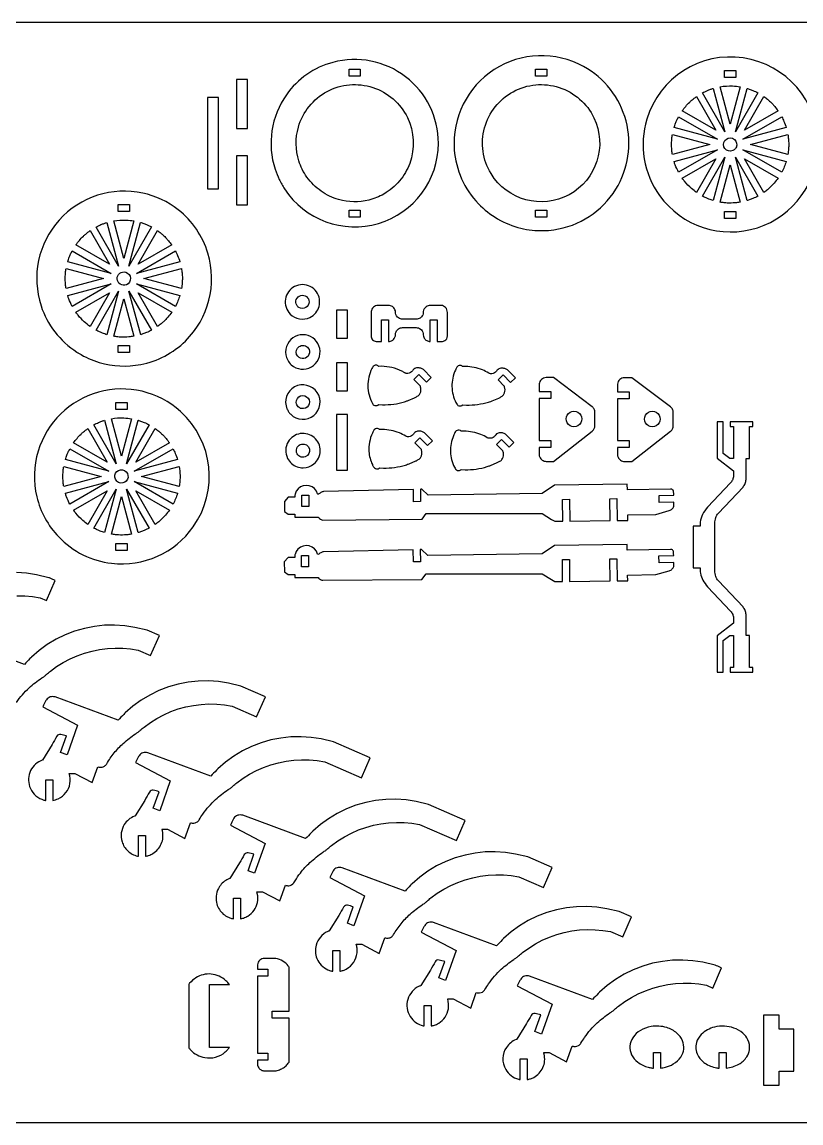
# Model space of a CAD drawing. Extents: x -398 to 473, y -287 to 185.
# Drawn here: x -207.5 to 126.3, y -286.6 to 185 of the extents above; entities that cross this region are included whole.
import ezdxf

# ---------------------------------------------------------------- set-up
doc = ezdxf.new("R2010")
doc.units = 0
doc.header["$MEASUREMENT"] = 0
doc.layers.get('0').update_dxf_attribs({"linetype": 'CONTINUOUS'})
doc.layers.add('SECTIONCUTEDGES', color=18, linetype='CONTINUOUS')

msp = doc.modelspace()

# ---------------------------------------------------------------- linework, layer by layer
msp.add_lwpolyline([(472.58, -286.65), (-397.51, -286.65), (-397.51, 184.99), (472.58, 184.99)], close=True)
at = {"layer": 'SECTIONCUTEDGES'}
for points in [[(-11.97, 107.16, 0.070963), (-3.7, 100.68, 0.069817), (6.21, 96.68, 0.034745), (11.03, 95.83, 0.061427), (20.36, 95.99, 0.222532), (46.92, 113.33, 0.429696), (33.09, 165.95, 0.275209), (-5.18, 164.61, 0.274744), (-22.29, 130.29, 0.086691), (-19.15, 117.84, 0.086412)], [(65.69, 110.63, 0.325322), (107.61, 96.88, 0.325497), (133.57, 132.53, 0.371858), (101.57, 169.61, 0.371962), (60.22, 143.37, 0.115164), (59.13, 126.35, 0.115322)], [(-95.02, 113.51, 0.331784), (-54.75, 98.72, 0.331988), (-29.11, 133.08, 0.233331), (-43.15, 161.53, 0.233148), (-74.3, 167.71, 0.174605), (-94.21, 153.85, 0.237892), (-99.04, 121.89, 0.032676), (-97.31, 117.58, 0.03255)], [(-85.44, 118.55, -0.080134), (-88.91, 125.5, -0.146264), (-89.11, 139.95, -0.425215), (-57.21, 156.97, -0.425051), (-41.39, 124.45, -0.087626), (-45.72, 116.98, -0.085811), (-52.47, 111.31, -0.071707), (-58.9, 108.71, -0.130273), (-71.84, 108.93, -0.084944), (-79.37, 112.54, -0.082952)], [(-6.55, 120.07, -0.428721), (2.94, 155.15, -0.428259), (37.54, 143.96, -0.400307), (26.9, 111.02, -0.399853)], [(93.7, 137.91), (84.05, 154.63, -0.012176), (86.16, 155.63, -0.019565), (87.51, 156.17, -0.009363), (88.11, 156.37, 0.003121), (88.71, 156.56)], [(95.94, 141.17), (91.63, 157.25, -0.057699), (97, 157.59, -0.024823), (100.24, 157.25)], [(98.17, 137.91), (103.17, 156.58, 0.006199), (103.28, 156.55, -0.0186), (103.39, 156.52), (105.72, 155.67, -0.018388), (106.78, 155.17, 0.006129), (107.83, 154.65)], [(75.41, 146.96, -0.014778), (76.88, 148.84, -0.028539), (78.6, 150.68, -0.018438), (79.67, 151.62, -0.011345), (81.49, 153.05), (89.82, 138.64)], [(102.05, 138.64), (110.37, 153.05, 0.006303), (111.16, 152.49, -0.01891), (111.92, 151.9, -0.017187), (112.85, 151.09, -0.012321), (114.06, 149.89, -0.018926), (115.06, 148.76, -0.012469), (116.47, 146.96)], [(71.9, 139.75, -0.012918), (72.57, 141.68, -0.018758), (73.12, 142.98, -0.010898), (73.47, 143.7, 0.003632), (73.83, 144.41), (90.55, 134.75)], [(101.32, 134.75), (118.04, 144.41, -0.026072), (119, 142.39, -0.02074), (119.97, 139.75)], [(71.21, 128.21, 0.006429), (71.06, 129.1, -0.01929), (70.94, 129.99), (70.81, 132.52), (70.94, 135.06, -0.018896), (71.06, 135.95, 0.006298), (71.2, 136.83), (87.29, 132.52)], [(104.58, 132.52), (120.66, 136.83, -0.005477), (120.9, 134.97, -0.027167), (121.03, 132.66, -0.022163), (120.96, 130.73, -0.016966), (120.67, 128.22)], [(97.03, 129.89, -0.761731), (93.65, 134.22, -0.761062), (98.77, 132.23, -0.135678), (98.23, 130.82, -0.135247)], [(73.83, 120.64, -0.020623), (72.38, 123.82, -0.019978), (71.94, 125.06, -0.019766), (71.91, 125.18, 0.006588), (71.88, 125.29), (90.55, 130.29)], [(101.32, 130.29), (119.97, 125.3, -0.023422), (119.13, 122.97, -0.022486), (118.04, 120.64)], [(75.4, 118.08), (89.82, 126.41), (81.5, 111.99, -0.019294), (79.41, 113.65, -0.045903), (76.37, 116.79, -0.008546), (75.92, 117.37, -0.007227)], [(84.05, 110.41), (93.7, 127.14), (88.71, 108.49, -0.012234), (86.83, 109.14, -0.017991), (85.59, 109.66, -0.010478), (84.82, 110.03, 0.003492)], [(91.63, 107.79), (95.94, 123.87), (100.24, 107.8, -0.013089), (98.05, 107.53, -0.036535), (94.69, 107.45, -0.015577), (93.33, 107.56, -0.012352)], [(103.17, 108.47), (98.17, 127.14), (107.83, 110.4, 0.006248), (106.78, 109.88, -0.018746), (105.72, 109.38), (103.39, 108.53, -0.018599), (103.28, 108.5, 0.006199)], [(110.38, 111.99), (102.05, 126.41), (116.46, 118.08, -0.014529), (114.84, 116.01, -0.022653), (113.7, 114.76), (111.92, 113.14, -0.018394), (111.16, 112.56, 0.006131)], [(-183.3, 43.11, 0.063566), (-174.42, 39.18, 0.120276), (-156.67, 38.29, 0.147825), (-137.51, 48.33, 0.278823), (-127.88, 85.93, 0.15407), (-140.59, 104.56, 0.113627), (-155.77, 111.7, 0.268788), (-191.58, 100.17, 0.26905), (-199.36, 63.39, 0.085445), (-193.47, 52.29, 0.083649), (-184.05, 43.58, 0.004404), (-183.67, 43.34, 0.004421)], [(-166.15, 80.47), (-175.8, 97.18, -0.012176), (-173.69, 98.19, -0.019565), (-172.34, 98.73, -0.009363), (-171.75, 98.93, 0.003121), (-171.15, 99.12)], [(-163.92, 83.73), (-168.22, 99.81, -0.057699), (-162.85, 100.14, -0.024823), (-159.61, 99.81)], [(-161.69, 80.47), (-156.69, 99.13, 0.006199), (-156.57, 99.11, -0.0186), (-156.46, 99.08), (-154.14, 98.22, -0.018388), (-153.07, 97.73, 0.006129), (-152.02, 97.21)], [(-184.45, 89.52, -0.014778), (-182.97, 91.4, -0.028539), (-181.25, 93.24, -0.018438), (-180.18, 94.18, -0.011345), (-178.36, 95.61), (-170.03, 81.2)], [(-157.8, 81.2), (-149.48, 95.61, 0.006303), (-148.7, 95.04, -0.01891), (-147.93, 94.46, -0.017187), (-147.01, 93.65, -0.012321), (-145.79, 92.44, -0.018926), (-144.79, 91.32, -0.012469), (-143.39, 89.52)], [(-187.95, 82.31, -0.012918), (-187.28, 84.24, -0.018758), (-186.74, 85.54, -0.010898), (-186.39, 86.26, 0.003632), (-186.03, 86.97), (-169.3, 77.31)], [(-158.53, 77.31), (-141.81, 86.97, -0.026072), (-140.85, 84.95, -0.02074), (-139.88, 82.31)], [(-188.64, 70.77, 0.006429), (-188.79, 71.66, -0.01929), (-188.92, 72.54), (-189.05, 75.08), (-188.92, 77.62, -0.018896), (-188.79, 78.5, 0.006298), (-188.65, 79.39), (-172.57, 75.08)], [(-162.82, 72.44, -0.520017), (-166.77, 74.95, -0.519794), (-163.07, 77.81, -0.315968), (-161.06, 75.21, -0.315775)], [(-155.27, 75.08), (-139.19, 79.39, -0.005477), (-138.96, 77.53, -0.027167), (-138.82, 75.22, -0.022163), (-138.89, 73.28, -0.016966), (-139.19, 70.77)], [(-186.02, 63.19, -0.020623), (-187.47, 66.38, -0.019978), (-187.91, 67.62, -0.019766), (-187.94, 67.73, 0.006588), (-187.97, 67.85), (-169.3, 72.85)], [(-158.53, 72.85), (-139.88, 67.85, -0.023422), (-140.72, 65.51, -0.022807), (-141.81, 63.19)], [(-92.6, 59.88, 0.155406), (-88.65, 57.84, 0.152514), (-84.17, 58.44, 0.115137), (-81.63, 60.44, 0.20973), (-80.08, 66.22, 0.510659), (-90.71, 71.69, 0.510196)], [(-184.45, 60.64), (-170.03, 68.96), (-178.36, 54.55, -0.024397), (-180.91, 56.62, -0.042082), (-183.48, 59.34, -0.010889), (-183.97, 59.99, 0.00363)], [(-175.8, 52.97), (-166.15, 69.69), (-171.14, 51.04, -0.012234), (-173.02, 51.69, -0.017991), (-174.27, 52.21, -0.010478), (-175.04, 52.59, 0.003492)], [(-168.22, 50.35), (-163.92, 66.43), (-159.61, 50.35, -0.013089), (-161.8, 50.08, -0.036535), (-165.17, 50.01, -0.015577), (-166.52, 50.12, -0.012352)], [(-156.68, 51.03), (-161.69, 69.69), (-152.02, 52.96, 0.006248), (-153.07, 52.43, -0.018746), (-154.14, 51.94), (-156.46, 51.08, -0.018599), (-156.57, 51.05, 0.006199)], [(-149.48, 54.55), (-157.8, 68.96), (-143.39, 60.64, -0.014529), (-145.01, 58.57, -0.022653), (-146.15, 57.31), (-147.93, 55.7, -0.018394), (-148.69, 55.11, 0.006131)], [(-89.81, 63.63, -0.493086), (-88.12, 67.82, -0.496276), (-84.54, 65.1, -0.270598), (-85.97, 62.64, -0.267947), (-88.84, 62.67, -0.063066), (-89.39, 63.09, -0.063066)], [(-53.54, 48.12), (-53.54, 57.48), (-50.47, 57.48), (-50.47, 48.12, 0.052408), (-49.59, 48.27, 0.128325), (-48.35, 48.99, 0.197605), (-47.49, 51.06, -0.097222), (-47.25, 52.25, -0.148336), (-46.18, 53.55, -0.139985), (-44.49, 54.09), (-38.59, 54.09, -0.145828), (-36.85, 53.51, -0.209993), (-35.63, 51.5, -0.026239), (-35.58, 50.95, 0.09194), (-35.37, 49.96, 0.131652), (-34.43, 48.74, 0.131653), (-33, 48.14, 0.024549), (-32.81, 48.13, -0.008181), (-32.61, 48.12), (-32.61, 57.48), (-29.61, 57.48), (-29.61, 48.12, -0.00462), (-27.72, 48.11, 0.14671), (-26.27, 48.53, 0.128813), (-25.52, 49.33, 0.116385), (-25.21, 50.51), (-25.21, 60.62, 0.17911), (-26.02, 62.64, 0.186027), (-27.9, 63.59, 0.012625), (-28, 63.6, 0.006307), (-28.2, 63.6), (-32.61, 63.6, 0.145828), (-34.35, 63.02, 0.209993), (-35.57, 61.01, 0.026239), (-35.62, 60.46, -0.09194), (-35.83, 59.47, -0.148336), (-36.9, 58.17, -0.139985), (-38.59, 57.63), (-44.49, 57.63, -0.145828), (-46.23, 58.21, -0.209993), (-47.45, 60.23, -0.026239), (-47.49, 60.77, 0.09194), (-47.7, 61.76, 0.148336), (-48.77, 63.06, 0.139985), (-50.47, 63.6), (-54.95, 63.6, 0.17911), (-56.97, 62.8, 0.186027), (-57.92, 60.92, 0.012625), (-57.93, 60.82, 0.006307), (-57.94, 60.62), (-57.94, 50.51, 0.17911), (-57.29, 48.89, 0.185411), (-55.79, 48.13, 0.029365), (-55.34, 48.11, -0.004893)], [(-92.15, 38.17, 0.32468), (-83.53, 37.22, 0.324261), (-79.95, 45.12, 0.315456), (-86.09, 50.94, 0.314906), (-93.68, 47.15, 0.16802), (-94.46, 42.4, 0.16772)], [(-89.38, 41.83, -0.342692), (-89.52, 45.23, -0.167354), (-87.9, 46.38, -0.066194), (-87.32, 46.47, -0.053141), (-86.61, 46.41, -0.194534), (-84.88, 45.3, -0.255691), (-84.57, 42.53, -0.265791), (-86.74, 40.83, -0.258961)], [(-39.57, 31.86), (-37.44, 33.97), (-34.17, 30.67), (-32.13, 32.69), (-35.54, 36.13, 0.061834), (-36.03, 36.43, 0.071753), (-37.39, 36.82, 0.070796), (-38.44, 36.81, 0.180454), (-39.89, 36.01, 0.028701), (-40.24, 35.56, -0.064537), (-40.61, 35.13, -0.217452), (-42.83, 34.47, -0.017845), (-43.1, 34.52, -0.040508), (-43.22, 34.55, -0.048621), (-43.52, 34.71, 0.025713), (-44.71, 35.38, 0.05669), (-49, 36.94, 0.056735), (-53.52, 37.5), (-54.69, 37.48, -0.12534), (-54.8, 37.56, 0.109514), (-55.22, 37.88, 0.209609), (-56.53, 37.89, 0.125437), (-57.07, 37.48, 0.040174), (-57.18, 37.32, 0.008606), (-57.6, 36.52, 0.123368), (-59.33, 29.09, 0.12115), (-57.35, 21.58, 0.018916), (-57.14, 21.23, 0.113433), (-56.8, 20.91, 0.1368), (-55.88, 20.65, 0.136799), (-54.96, 20.91, 0.077822), (-54.83, 21.01, -0.14103), (-54.69, 21.11), (-53.09, 21.03, 0.039745), (-48.21, 21.31, 0.041404), (-43.64, 22.33, 0.004978), (-42.63, 22.65, 0.009757), (-42.12, 22.84), (-39.27, 24.04, 0.025645), (-38.15, 24.64, 0.123538), (-37.04, 25.75, 0.094777), (-36.61, 26.94, 0.094759), (-36.65, 28.2, 0.002266), (-36.82, 28.98, 0.072469), (-36.9, 29.16)], [(-3.53, 31.74), (-1.4, 33.85), (1.87, 30.55), (3.91, 32.57), (0.5, 36, 0.061834), (0.01, 36.3, 0.071753), (-1.35, 36.69, 0.070796), (-2.4, 36.69, 0.180454), (-3.85, 35.89, 0.028701), (-4.2, 35.43, -0.064537), (-4.57, 35.01, -0.217452), (-6.79, 34.34, -0.101565), (-7.51, 34.6, 0.041153), (-10.23, 35.95, 0.046108), (-13.79, 37, 0.046145), (-17.48, 37.38), (-18.65, 37.36, -0.125395), (-18.78, 37.45, 0.143049), (-19.34, 37.82, 0.126432), (-20.17, 37.85, 0.126548), (-20.91, 37.48, 0.084828), (-21.15, 37.19, 0.021693), (-21.8, 35.91, 0.112451), (-23.29, 28.83, 0.11463), (-21.56, 21.94, 0.017441), (-21.12, 21.14, 0.121465), (-20.76, 20.78, 0.1368), (-19.84, 20.52, 0.136799), (-18.92, 20.78, 0.077822), (-18.79, 20.89, -0.14103), (-18.65, 20.98), (-17.05, 20.9, 0.039745), (-12.27, 21.18, 0.039745), (-7.6, 22.2, 0.006634), (-6.69, 22.49, 0.009757), (-6.08, 22.71), (-3.23, 23.92, 0.025645), (-2.11, 24.52, 0.123538), (-1, 25.63, 0.094777), (-0.58, 26.79, 0.090384), (-0.61, 28.08, 0.012931), (-0.8, 28.89, 0.06611), (-0.86, 29.04)], [(-92.4, 16.95, 0.908245), (-81.05, 26.3, 0.907727), (-93.98, 19.29, 0.048368), (-93.3, 18.05, 0.048083)], [(14.08, 26.67), (19.1, 26.67), (19.1, 23.67), (14.08, 23.67), (14.08, 5.74), (19.1, 5.74), (19.1, 2.74), (14.08, 2.74, 0.001297), (14.08, -0.29, 0.098998), (14.31, -1.39, 0.147443), (15.39, -2.69, 0.140954), (17.06, -3.22), (20.2, -3.22), (36.83, 9.74, 0.106822), (37.66, 10.8, 0.106822), (37.98, 12.1), (37.98, 17.81, 0.109057), (37.65, 19.14, 0.109056), (36.78, 20.2), (20.2, 32.64), (17.06, 32.64, 0.17911), (15.04, 31.83, 0.186027), (14.09, 29.95, 0.027942), (14.06, 29.3, -0.002697)], [(47.66, 26.62), (52.68, 26.62), (52.68, 23.62), (47.66, 23.62), (47.66, 5.69), (52.68, 5.69), (52.68, 2.69), (47.66, 2.69, 0.001297), (47.66, -0.34, 0.098998), (47.89, -1.45, 0.147443), (48.97, -2.75, 0.140954), (50.64, -3.27), (53.78, -3.27), (70.41, 9.69, 0.106822), (71.24, 10.74, 0.106822), (71.56, 12.05), (71.56, 17.76, 0.109057), (71.23, 19.09, 0.109056), (70.36, 20.15), (53.78, 32.58), (50.64, 32.58, 0.17911), (48.62, 31.78, 0.186027), (47.67, 29.9, 0.027942), (47.64, 29.24, -0.002697)], [(-191.8, -35.61, 0.086412), (-181.42, -43.23, 0.086691), (-169.12, -46.89, 0.274319), (-134.17, -31.29, 0.379188), (-139.6, 18.1, 0.257222), (-174.78, 26.45, 0.257249), (-200.63, 1.17, 0.132982), (-201.2, -18.41, 0.132968)], [(-90.01, 22.02, -0.32992), (-88.14, 24.83, -0.330155), (-84.9, 23.86, -0.311912), (-84.78, 20.67, -0.306946), (-87.75, 19.39, -0.144672), (-89.13, 20.1, -0.191691)], [(-167.15, -4.29), (-176.8, 12.42, -0.012176), (-174.69, 13.43, -0.019565), (-173.35, 13.97, -0.009363), (-172.75, 14.17, 0.003121), (-172.15, 14.36)], [(-164.92, -1.03), (-169.23, 15.05, -0.057699), (-163.85, 15.38, -0.024823), (-160.61, 15.05)], [(-162.69, -4.29), (-157.69, 14.37, 0.006199), (-157.57, 14.35, -0.0186), (-157.46, 14.31), (-155.14, 13.46, -0.018388), (-154.07, 12.97, 0.006129), (-153.02, 12.45)], [(-185.45, 4.76, -0.014778), (-183.97, 6.64, -0.028539), (-182.25, 8.48, -0.018438), (-181.18, 9.42, -0.011345), (-179.36, 10.85), (-171.04, -3.56)], [(-158.8, -3.56), (-150.48, 10.85, 0.006303), (-149.7, 10.28, -0.01891), (-148.93, 9.7, -0.017187), (-148.01, 8.89, -0.012321), (-146.79, 7.68, -0.018926), (-145.79, 6.56, -0.012469), (-144.39, 4.76)], [(-39.13, 4.76), (-37, 6.87), (-33.73, 3.57), (-31.69, 5.59), (-35.09, 9.02, 0.061834), (-35.59, 9.32, 0.071753), (-36.95, 9.71, 0.070796), (-38, 9.71, 0.180454), (-39.44, 8.91, 0.028701), (-39.79, 8.45, -0.064537), (-40.17, 8.03, -0.217452), (-42.39, 7.36, -0.101565), (-43.1, 7.62, 0.041153), (-45.83, 8.97, 0.046108), (-49.39, 10.02, 0.046145), (-53.08, 10.4), (-54.24, 10.38, -0.12534), (-54.35, 10.46, 0.109514), (-54.78, 10.78, 0.146598), (-55.66, 10.89, 0.139937), (-56.51, 10.5, 0.084828), (-56.74, 10.21, 0.021693), (-57.4, 8.93, 0.124471), (-58.86, 1.03, 0.096115), (-57.4, -4.55, 0.005797), (-56.87, -5.61, 0.187127), (-56.06, -6.34, 0.113295), (-55.27, -6.45, 0.113567), (-54.51, -6.2, 0.077822), (-54.38, -6.09, -0.14103), (-54.24, -6), (-52.64, -6.08, 0.039745), (-47.87, -5.8, 0.039745), (-43.2, -4.78, 0.006634), (-42.29, -4.49, 0.009757), (-41.68, -4.27), (-38.82, -3.06, 0.025645), (-37.71, -2.46, 0.123538), (-36.6, -1.35, 0.094777), (-36.18, -0.19, 0.090384), (-36.2, 1.1, 0.012931), (-36.39, 1.91, 0.06611), (-36.45, 2.06)], [(-4.16, 4.06), (-2.03, 6.17), (1.24, 2.87), (3.28, 4.89), (-0.13, 8.32, 0.061834), (-0.62, 8.62, 0.071753), (-1.98, 9.01, 0.070796), (-3.03, 9.01, 0.180454), (-4.48, 8.21, 0.028701), (-4.82, 7.76, -0.064537), (-5.2, 7.33, -0.217452), (-7.42, 6.67, -0.101565), (-8.14, 6.92, 0.041153), (-10.86, 8.27, 0.046108), (-14.42, 9.32, 0.046145), (-18.11, 9.7), (-19.28, 9.68, -0.141443), (-19.42, 9.79, 0.105545), (-19.67, 10, 0.153336), (-20.63, 10.19, 0.153374), (-21.54, 9.8, 0.08355), (-21.75, 9.54, 0.02938), (-22.66, 7.74, 0.110293), (-23.93, 0.95, 0.110294), (-22.19, -5.74, 0.017441), (-21.75, -6.54, 0.121465), (-21.39, -6.9, 0.1368), (-20.47, -7.15, 0.136799), (-19.54, -6.9, 0.077822), (-19.42, -6.79, -0.14103), (-19.28, -6.7), (-17.68, -6.78, 0.039745), (-12.9, -6.5, 0.039745), (-8.23, -5.47, 0.006634), (-7.32, -5.18, 0.009757), (-6.71, -4.97), (-3.85, -3.76, 0.025645), (-2.74, -3.16, 0.123538), (-1.63, -2.05, 0.094777), (-1.21, -0.89, 0.090384), (-1.24, 0.4, 0.012931), (-1.43, 1.21, 0.06611), (-1.49, 1.36)], [(95.98, -93.49), (105.61, -93.49), (105.61, -91.58), (104.16, -91.58), (104.16, -77.78), (102.73, -77.78, -0.001598), (102.75, -70.63, 0.00959), (102.73, -68.85, 0.08671), (102.37, -67.11, 0.086806), (101.44, -65.6), (90.87, -54.41, -0.09411), (89.77, -52.5, -0.083078), (89.35, -50.04, -0.000752), (89.34, -39.91, -0.000752), (89.35, -29.77, -0.083078), (89.77, -27.31, -0.09411), (90.87, -25.4), (101.44, -14.21, 0.086806), (102.37, -12.7, 0.08671), (102.73, -10.96, 0.00959), (102.75, -9.18, -0.001598), (102.73, -2.03), (104.16, -2.03), (104.16, 11.76), (105.61, 11.76), (105.61, 13.68), (95.98, 13.68), (95.98, 11.76), (97.42, 11.76), (97.42, -2.03), (95.76, -2.03), (92.98, 0.09), (92.98, 13.68), (90.32, 13.68), (90.32, -1.86), (97.42, -7.21), (97.42, -9.11, -0.071048), (97.15, -10.66, -0.078973), (96.5, -11.92, -0.015763), (96.38, -12.08, -0.007881), (96.12, -12.38), (86.2, -22.9, 0.07388), (84.14, -25.94, 0.076866), (83.12, -29.33, 0.023417), (83.08, -29.85, 0.011266), (83.05, -30.94), (80.09, -30.94), (80.09, -48.87), (83.05, -48.87, 0.011483), (83.07, -49.81, 0.037161), (83.23, -51.13, 0.069854), (84.29, -54.16, 0.066871), (86.2, -56.92), (96.12, -67.43, -0.071048), (97.01, -68.77, -0.08294), (97.38, -70.1, -0.011822), (97.4, -70.34, -0.007881), (97.42, -70.7), (97.42, -72.6), (90.32, -77.95), (90.32, -93.49), (92.98, -93.49), (92.98, -79.9), (95.76, -77.78), (97.42, -77.78), (97.42, -91.58), (95.98, -91.58)], [(-89.67, -5.56, 0.094401), (-87.06, -6.02, 0.170768), (-82.43, -4.32, 0.464229), (-82.3, 6.95, 0.464136), (-93.45, 5.2, 0.259519), (-93.72, -1.93, 0.186569)], [(-188.95, -2.46, -0.012918), (-188.28, -0.52, -0.018758), (-187.74, 0.78, -0.010898), (-187.39, 1.5, 0.003632), (-187.03, 2.21), (-170.31, -7.45)], [(-159.53, -7.45), (-142.81, 2.21, -0.026072), (-141.85, 0.19, -0.02074), (-140.88, -2.45)], [(-86.15, -1.29, -0.43575), (-89.87, 0.6, -0.436868), (-87.71, 4.15, -0.391916), (-84.4, 2.14, -0.393)], [(-189.65, -13.99, 0.006429), (-189.79, -13.1, -0.01929), (-189.92, -12.22), (-190.05, -9.68), (-189.92, -7.14, -0.018896), (-189.8, -6.26, 0.006298), (-189.65, -5.37), (-173.57, -9.68)], [(-167.76, -9.97, -0.704491), (-162.91, -7.68, -0.705318), (-165.21, -12.52, -0.172802), (-166.94, -11.7, -0.173371)], [(-156.27, -9.68), (-140.19, -5.37, -0.035509), (-139.83, -9.32, -0.037792), (-140.04, -13.05, -0.007975), (-140.11, -13.52, 0.002658), (-140.19, -13.99)], [(-187.02, -21.57, -0.020623), (-188.47, -18.38, -0.019978), (-188.91, -17.14, -0.019766), (-188.94, -17.03, 0.006588), (-188.97, -16.91), (-170.31, -11.91)], [(-159.53, -11.91), (-140.88, -16.91, -0.023422), (-141.73, -19.25, -0.022807), (-142.81, -21.57)], [(-90.59, -25.89), (-90.58, -27.16), (-80.6, -27.09, -0.179261), (-80.51, -27.18, 0.072339), (-80.4, -27.38, 0.106772), (-79.59, -28.05, 0.104923), (-78.56, -28.34), (-36.11, -28.05), (-34.35, -25.51), (15.41, -25.51), (19.34, -28.07), (20.8, -28.89), (24.18, -28.87), (24.07, -19.5), (27.07, -19.46), (27.18, -28.83), (44.57, -28.61), (44.44, -19.22), (47.44, -19.17), (47.57, -28.58), (52.07, -28.51), (52.03, -26.12), (64.1, -25.93), (69.83, -24.3, 0.116099), (71.04, -23.59, 0.123161), (71.76, -22.48, 0.093814), (71.84, -21.88, -0.008595), (71.8, -20.75), (65.5, -20.85), (65.46, -17.85), (71.77, -17.75, 0.008792), (71.71, -16.27, 0.293453), (70.91, -15.18, 0.051082), (70.68, -15.12, 0.039322), (70.39, -15.1), (51.89, -15.4), (51.85, -13.01), (20.64, -13.47), (15.38, -16.98), (-33.55, -17.71), (-36.26, -15.2, 0.116141), (-36.37, -15.18, -0.019273), (-36.81, -15.21), (-36.74, -20.46), (-39.74, -20.5), (-39.8, -15.28), (-78.28, -16.17, 0.129415), (-79.52, -16.57, 0.061161), (-80.1, -17.05, -0.183348), (-80.52, -17.26, -0.251847), (-80.85, -17.12), (-81.36, -15.92), (-82.17, -14.9), (-83.22, -14.12), (-84.43, -13.64), (-85.72, -13.49), (-87.01, -13.68), (-88.21, -14.2), (-89.23, -15), (-90.01, -16.05), (-90.49, -17.26, 0.044207), (-90.56, -17.71, -0.011454), (-90.64, -18.56), (-93.46, -18.6), (-95.12, -20.45), (-95.09, -24.74), (-93.41, -25.91)], [(-185.45, -24.12), (-171.04, -15.8), (-179.36, -30.21, -0.019294), (-181.44, -28.55, -0.045903), (-184.48, -25.42, -0.008546), (-184.93, -24.83, -0.007227)], [(-176.8, -31.79), (-167.15, -15.07), (-172.15, -33.72, -0.012234), (-174.02, -33.07, -0.017991), (-175.27, -32.55, -0.010478), (-176.04, -32.17, 0.003492)], [(-169.23, -34.41), (-164.92, -18.33), (-160.61, -34.41, -0.013089), (-162.8, -34.68, -0.036535), (-166.17, -34.75, -0.015577), (-167.53, -34.64, -0.012352)], [(-157.69, -33.73), (-162.69, -15.07), (-153.02, -31.8, 0.006248), (-154.07, -32.33, -0.018746), (-155.14, -32.83), (-157.46, -33.68, -0.018599), (-157.57, -33.71, 0.006199)], [(-150.48, -30.21), (-158.8, -15.8), (-144.39, -24.12, -0.014529), (-146.01, -26.2, -0.022653), (-147.15, -27.45), (-148.93, -29.06, -0.018394), (-149.7, -29.65, 0.006131)], [(-90.63, -51.7), (-90.62, -52.97), (-80.63, -52.9, -0.179261), (-80.55, -53, 0.072339), (-80.43, -53.2, 0.106772), (-79.62, -53.87, 0.104923), (-78.59, -54.15), (-36.15, -53.87), (-34.39, -51.33), (15.37, -51.33), (19.31, -53.88), (20.77, -54.71), (24.15, -54.68), (24.03, -45.31), (27.03, -45.27), (27.15, -54.64), (44.54, -54.43), (44.4, -45.03), (47.4, -44.99), (47.54, -54.39), (52.04, -54.33), (52, -51.93), (64.07, -51.74), (69.8, -50.11, 0.116099), (71.01, -49.41, 0.123161), (71.73, -48.29, 0.093814), (71.81, -47.69, -0.008595), (71.77, -46.56), (65.47, -46.67), (65.42, -43.67), (71.74, -43.56, 0.008792), (71.67, -42.09, 0.293453), (70.87, -41, 0.051082), (70.65, -40.94, 0.039322), (70.35, -40.91), (51.85, -41.21), (51.82, -38.82), (20.6, -39.28), (15.35, -42.79), (-33.59, -43.52), (-36.3, -41.01, 0.116141), (-36.4, -41, -0.019273), (-36.84, -41.02), (-36.77, -46.27), (-39.77, -46.31), (-39.84, -41.09), (-78.31, -41.99, 0.129415), (-79.55, -42.39, 0.061161), (-80.13, -42.87, -0.183348), (-80.56, -43.07, -0.251847), (-80.88, -42.93), (-81.4, -41.74), (-82.21, -40.71), (-83.25, -39.94), (-84.46, -39.46), (-85.76, -39.3), (-87.05, -39.49), (-88.24, -40.01), (-89.27, -40.82), (-90.04, -41.86), (-90.52, -43.08, 0.044207), (-90.6, -43.53, -0.011454), (-90.68, -44.37), (-93.49, -44.41), (-95.15, -46.26), (-95.12, -50.56), (-93.44, -51.72)], [(-197.29, -148.48), (-197.29, -139.64), (-194.29, -139.64), (-194.29, -148.48, 0.059141), (-192.01, -147.75, 0.121388), (-188.71, -145.13, 0.121883), (-186.99, -141.25, 0.118656), (-187.26, -136.9), (-184.87, -136.9), (-177.42, -140.83), (-175.03, -134.1, 0.110316), (-173.5, -134.27, 0.121881), (-172.18, -133.79, 0.112814), (-171.22, -132.76, -0.038886), (-168.02, -128.11, -0.039453), (-164.13, -124.02, -0.033728), (-158.93, -119.94, -0.013715), (-158.34, -119.56, 0.024577), (-157.76, -119.17, 0.026089), (-156.86, -118.43, -0.020061), (-155.21, -117.03), (-152.52, -115.07), (-149.69, -113.31), (-146.74, -111.75), (-143.69, -110.41), (-140.55, -109.3), (-137.34, -108.41), (-134.08, -107.76), (-130.77, -107.34), (-127.45, -107.16), (-124.11, -107.21), (-120.8, -107.51), (-117.51, -108.04), (-106.99, -112.65), (-103.24, -104.07), (-113.76, -99.47), (-119.02, -98.23), (-123.32, -97.57), (-127.66, -97.28), (-132.02, -97.36), (-136.35, -97.83), (-140.62, -98.67), (-144.8, -99.87), (-148.86, -101.43), (-152.78, -103.34), (-156.51, -105.59), (-160.03, -108.14), (-163.32, -111, 0.013028), (-163.94, -111.61, -0.002171), (-166.35, -114.13), (-193.3, -104.15, 0.161142), (-195.45, -104.15, 0.167596), (-197.1, -105.4, 0.03262), (-197.42, -105.97, -0.002417), (-198.59, -108.31), (-183.69, -116.19), (-188.23, -128.99), (-191.02, -127.88), (-188.51, -120.81, 0.000984), (-190.97, -120.22, 0.161021), (-191.89, -120.3, 0.167951), (-192.65, -120.99, -0.009744), (-194.66, -124.51), (-198.8, -131.2, -0.104608), (-198.93, -131.27, 0.035992), (-199.48, -131.47, 0.199431), (-204.19, -136.51, 0.200046), (-203.94, -143.39, 0.109657), (-201.58, -146.49, 0.110065), (-198.14, -148.29, 0.017881), (-197.72, -148.39, -0.00596)], [(-157.59, -172.4), (-157.59, -163.56), (-154.59, -163.56), (-154.59, -172.4, 0.020963), (-153.28, -172.05, 0.061647), (-151.44, -171.22, 0.157927), (-147.84, -167.05, 0.157202), (-147.36, -161.53, 0.017201), (-147.45, -161.17, -0.005733), (-147.56, -160.82), (-145.17, -160.82), (-137.72, -164.75), (-135.33, -158.02, 0.09929), (-133.9, -158.21, 0.116244), (-132.71, -157.85, 0.12564), (-131.6, -156.74, -0.015905), (-130.03, -154.31, -0.056835), (-124.61, -148.11, -0.035533), (-119.22, -143.86, -0.013715), (-118.64, -143.48, 0.024577), (-118.06, -143.09, 0.026089), (-117.16, -142.35, -0.020061), (-115.51, -140.94), (-112.81, -138.98), (-109.99, -137.22), (-107.04, -135.67), (-103.99, -134.33), (-100.85, -133.22), (-97.64, -132.33), (-94.37, -131.67), (-91.07, -131.25), (-87.74, -131.07), (-84.41, -131.13), (-81.09, -131.43), (-77.81, -131.96), (-62.03, -138.86), (-58.28, -130.29), (-74.06, -123.39), (-79.32, -122.15), (-83.62, -121.48), (-87.96, -121.19), (-92.32, -121.28), (-96.64, -121.74), (-100.92, -122.58), (-105.1, -123.79), (-109.16, -125.35), (-113.07, -127.26), (-116.81, -129.5), (-120.33, -132.06), (-123.62, -134.91, 0.013028), (-124.23, -135.53, -0.002171), (-126.65, -138.04), (-153.59, -128.06, 0.161142), (-155.75, -128.06, 0.167596), (-157.4, -129.32, 0.03262), (-157.72, -129.89, -0.002417), (-158.89, -132.23), (-143.98, -140.1), (-148.53, -152.91), (-151.31, -151.8), (-148.81, -144.72, 0.000984), (-151.27, -144.14, 0.161021), (-152.19, -144.21, 0.167951), (-152.94, -144.9, -0.009744), (-154.96, -148.43), (-159.1, -155.11, -0.129096), (-159.24, -155.18, 0.054431), (-159.4, -155.22, 0.156273), (-163.69, -158.84, 0.217069), (-164.67, -166.15, 0.133361), (-162.21, -170.09, 0.130475), (-158.02, -172.31, 0.013414), (-157.81, -172.36, -0.004471)], [(-116.93, -199.18), (-116.93, -190.35), (-113.93, -190.35), (-113.93, -199.18, 0.020963), (-112.62, -198.84, 0.061647), (-110.78, -198.01, 0.206484), (-106.65, -192.19, 0.112398), (-106.7, -188.32, 0.012711), (-106.8, -187.96, -0.004237), (-106.9, -187.6), (-104.51, -187.6), (-97.06, -191.54), (-94.67, -184.81, 0.10429), (-93.22, -184.99, 0.22206), (-91.05, -183.73, 0.018768), (-90.5, -182.89, -0.030198), (-88.25, -179.56, -0.042786), (-84.13, -175.06, -0.036783), (-78.56, -170.64, -0.013715), (-77.98, -170.27, 0.024577), (-77.4, -169.88, 0.026089), (-76.5, -169.13, -0.020061), (-74.85, -167.73), (-72.16, -165.77), (-69.33, -164.01), (-66.38, -162.46), (-63.33, -161.12), (-60.19, -160), (-56.98, -159.12), (-53.72, -158.46), (-50.41, -158.04), (-47.08, -157.86), (-43.75, -157.92), (-40.44, -158.21), (-37.15, -158.75), (-21.37, -165.65), (-17.62, -157.08), (-33.4, -150.17), (-38.66, -148.94), (-42.96, -148.27), (-47.3, -147.98), (-51.66, -148.07), (-55.99, -148.53), (-60.26, -149.37), (-64.44, -150.57), (-68.5, -152.14), (-72.42, -154.05), (-76.15, -156.29), (-79.67, -158.85), (-82.96, -161.7, 0.013028), (-83.58, -162.32, -0.002171), (-85.99, -164.83), (-112.93, -154.85, 0.161142), (-115.09, -154.85, 0.167596), (-116.74, -156.11, 0.03262), (-117.06, -156.68, -0.002417), (-118.23, -159.02), (-103.33, -166.89), (-107.87, -179.7), (-110.66, -178.59), (-108.15, -171.51, 0.000984), (-110.61, -170.92, 0.161021), (-111.53, -171, 0.167951), (-112.29, -171.69, -0.009744), (-114.3, -175.22), (-118.44, -181.9, -0.102289), (-118.57, -181.97, 0.030824), (-119.12, -182.17, 0.147127), (-122.91, -185.41, 0.192634), (-124.22, -192.14, 0.079328), (-123.3, -194.66, 0.142426), (-119.73, -198.22, 0.04156), (-118.48, -198.77, 0.035326)], [(-74.36, -221.67), (-74.36, -212.83), (-71.36, -212.83), (-71.36, -221.67, 0.022698), (-69.89, -221.27, 0.051188), (-68.57, -220.7, 0.11815), (-65.39, -217.76, 0.121325), (-63.95, -213.79, 0.060016), (-63.97, -211.81, 0.034446), (-64.33, -210.09), (-61.94, -210.09), (-54.49, -214.02), (-52.1, -207.29, 0.110316), (-50.57, -207.46, 0.121881), (-49.25, -206.97, 0.112814), (-48.29, -205.94, -0.038886), (-45.09, -201.3, -0.039453), (-41.2, -197.2, -0.033728), (-35.99, -193.13, -0.013715), (-35.4, -192.75, 0.024577), (-34.83, -192.36, 0.026089), (-33.93, -191.61, -0.020061), (-32.28, -190.21), (-29.58, -188.25), (-26.76, -186.49), (-23.81, -184.94), (-20.76, -183.6), (-17.62, -182.48), (-14.41, -181.6), (-11.14, -180.94), (-7.84, -180.52), (-4.51, -180.34), (-1.18, -180.4), (2.14, -180.7), (5.42, -181.23), (15.94, -185.83), (19.69, -177.26), (9.17, -172.66), (3.91, -171.42), (-0.39, -170.75), (-4.73, -170.46), (-9.08, -170.55), (-13.41, -171.01), (-17.69, -171.85), (-21.87, -173.06), (-25.93, -174.62), (-29.84, -176.53), (-33.58, -178.77), (-37.1, -181.33), (-40.39, -184.18, 0.013028), (-41, -184.8, -0.002171), (-43.41, -187.31), (-70.36, -177.33, 0.161142), (-72.52, -177.33, 0.167596), (-74.17, -178.59, 0.03262), (-74.49, -179.16, -0.002417), (-75.66, -181.5), (-60.75, -189.37), (-65.3, -202.18), (-68.08, -201.07), (-65.57, -193.99, 0.000984), (-68.04, -193.4, 0.161021), (-68.96, -193.48, 0.167951), (-69.71, -194.17, -0.009744), (-71.73, -197.7), (-75.87, -204.38, -0.104608), (-76, -204.45, 0.035992), (-76.55, -204.65, 0.223397), (-81.48, -210.45, 0.161561), (-81.17, -216.2, 0.100402), (-79.33, -219.03, 0.094867), (-76.41, -221.06, 0.032757), (-75.7, -221.32, 0.017693)], [(-35.14, -245.1), (-35.14, -236.27), (-32.14, -236.27), (-32.14, -245.1, 0.020963), (-30.82, -244.76, 0.061647), (-28.98, -243.93, 0.220567), (-24.81, -237.7, 0.114184), (-25.1, -233.52), (-22.71, -233.52), (-15.26, -237.46), (-12.88, -230.73, 0.09929), (-11.44, -230.92, 0.116244), (-10.26, -230.55, 0.12564), (-9.14, -229.45, -0.015905), (-7.57, -227.01, -0.056835), (-2.16, -220.82, -0.035533), (3.23, -216.56, -0.013715), (3.82, -216.19, 0.024577), (4.4, -215.8, 0.026089), (5.3, -215.05, -0.020061), (6.95, -213.65), (9.64, -211.69), (12.47, -209.93), (15.41, -208.38), (18.46, -207.04), (21.6, -205.92), (24.81, -205.04), (28.08, -204.38), (31.38, -203.96), (34.71, -203.78), (38.04, -203.84), (41.36, -204.14), (44.65, -204.67), (49.91, -206.97), (53.66, -198.4), (48.4, -196.1), (43.14, -194.86), (38.84, -194.19), (34.49, -193.9), (30.14, -193.99), (25.81, -194.45), (21.54, -195.29), (17.35, -196.5), (13.29, -198.06), (9.38, -199.97), (5.65, -202.21), (2.13, -204.77), (-1.16, -207.62, 0.013028), (-1.78, -208.24, -0.002171), (-4.19, -210.75), (-31.14, -200.77, 0.161142), (-33.29, -200.77, 0.167596), (-34.94, -202.03, 0.03262), (-35.27, -202.6, -0.002417), (-36.43, -204.94), (-21.53, -212.81), (-26.07, -225.62), (-28.86, -224.51), (-26.35, -217.43, 0.000984), (-28.81, -216.84, 0.161021), (-29.73, -216.92, 0.167951), (-30.49, -217.61, -0.009744), (-32.5, -221.14), (-36.65, -227.82, -0.104608), (-36.77, -227.89, 0.035992), (-37.32, -228.09, 0.217293), (-42.23, -233.72, 0.217842), (-41.19, -241.09, 0.098469), (-38.8, -243.58, 0.095737), (-35.56, -245.02, 0.013414), (-35.35, -245.06, -0.004471)], [(-93.04, -241.74), (-100.28, -241.74), (-100.28, -238.74), (-93.04, -238.74), (-93.04, -219.97, 0.084752), (-93.11, -219.84, 0.003619), (-93.46, -219.38, 0.092146), (-95.78, -217.33, 0.089566), (-98.76, -216.2, 0.008346), (-99.03, -216.15, 0.018717), (-99.15, -216.14), (-103.62, -216.14, 0.17911), (-105.66, -216.95, 0.186027), (-106.62, -218.84, 0.033765), (-106.65, -219.79, -0.008515), (-106.63, -220.74), (-102.15, -220.74), (-102.15, -223.74), (-106.63, -223.74), (-106.63, -256.74), (-102.15, -256.74), (-102.15, -259.74), (-106.63, -259.74, 0.0062), (-106.61, -261.46, 0.14327), (-106.12, -263.01, 0.122636), (-105.06, -263.95, 0.116385), (-103.62, -264.33), (-99.12, -264.33, 0.041427), (-98.19, -264.17, 0.057392), (-96.25, -263.43, 0.053517), (-94.73, -262.41, 0.053288), (-93.46, -261.09, 0.003544), (-93.11, -260.64, 0.084661), (-93.04, -260.51)], [(6, -268.06), (6, -259.23), (9, -259.23), (9, -268.06, 0.023138), (10.43, -267.68, 0.047803), (11.79, -267.1, 0.163928), (15.67, -262.91, 0.163128), (16.23, -257.2, 0.017201), (16.14, -256.84, -0.005733), (16.03, -256.48), (18.43, -256.48), (25.87, -260.42), (28.26, -253.69, 0.09929), (29.66, -253.87, 0.110758), (30.88, -253.51, 0.133074), (32, -252.42, -0.017801), (33.57, -249.97, -0.056835), (38.98, -243.78, -0.035533), (44.37, -239.52, -0.013715), (44.96, -239.15, 0.024577), (45.54, -238.76, 0.026089), (46.43, -238.01, -0.020061), (48.08, -236.61), (50.78, -234.65), (53.6, -232.89), (56.55, -231.34), (59.6, -230), (62.74, -228.88), (65.95, -228), (69.22, -227.34), (72.52, -226.92), (75.85, -226.74), (79.18, -226.8), (82.5, -227.1), (85.78, -227.63), (88.52, -228.83), (92.27, -220.25, -0.004535), (90.09, -219.28, 0.027218), (89.53, -219.06), (84.27, -217.82), (79.97, -217.15), (75.63, -216.86), (71.28, -216.95), (66.95, -217.41), (62.68, -218.25), (58.49, -219.46), (54.43, -221.02), (50.52, -222.93), (46.79, -225.17), (43.26, -227.73), (39.97, -230.58, 0.013028), (39.36, -231.2, -0.002171), (36.95, -233.71), (10, -223.73, 0.161142), (7.84, -223.73, 0.167596), (6.19, -224.99, 0.03262), (5.87, -225.56, -0.002417), (4.7, -227.9), (19.61, -235.77), (15.06, -248.58), (12.28, -247.47), (14.79, -240.39, 0.000984), (12.32, -239.8, 0.161021), (11.4, -239.88, 0.167951), (10.65, -240.57, -0.009744), (8.63, -244.1), (4.49, -250.78, -0.129096), (4.35, -250.85, 0.054431), (4.19, -250.89, 0.148247), (0.06, -254.26, 0.286429), (-0.27, -263.7, 0.098121), (2.03, -266.33, 0.098543), (5.16, -267.88, 0.017881), (5.58, -267.98, -0.00596)], [(-118.69, -254.35), (-127.13, -254.35), (-127.13, -227.31), (-118.69, -227.31, 0.038073), (-120.12, -225.72, 0.086225), (-123.09, -223.73, 0.165526), (-129.86, -223.12, 0.163078), (-135.7, -226.8, -0.003274), (-136.03, -227.2, 0.092926), (-136.1, -227.31), (-136.1, -254.35, 0.085175), (-136.03, -254.46, 0.019014), (-135.27, -255.35, 0.164246), (-129.24, -258.66, 0.225008), (-120.43, -256.24, 0.029293), (-119.64, -255.48, 0.021768)], [(63.02, -263.18), (63.02, -256.4), (66.02, -256.4), (66.02, -263.17, 0.027943), (68.27, -262.74, 0.074409), (71.56, -261.38, 0.105275), (74.76, -258.39, 0.255238), (75.52, -251.43, 0.121832), (73.12, -248.16, 0.099242), (68.77, -245.79, 0.118307), (62.05, -245.35, 0.090162), (57.47, -247.03, 0.113409), (54.21, -250.11, 0.265194), (53.7, -257.39, 0.119117), (56.3, -260.58, 0.097373), (60.8, -262.77, 0.01993), (61.53, -262.93, 0.009773)], [(94.24, -263.17, 0.098597), (99.65, -261.46, 0.122424), (103.03, -258.33, 0.107731), (104.2, -255.27, 0.150933), (103.56, -251.01, 0.107046), (101.32, -248.13, 0.088982), (97.51, -245.96, 0.074213), (93.49, -245.18, 0.070501), (89.2, -245.59, 0.135194), (83.55, -248.72, 0.127408), (81.48, -252.15, 0.198024), (82.04, -257.61, 0.122987), (85.13, -261.02, 0.051851), (87.48, -262.26, 0.050286), (90.11, -263.02, 0.014778), (90.68, -263.1, -0.004926), (91.24, -263.18), (91.24, -256.4), (94.24, -256.4)]]:
    msp.add_lwpolyline(points, format="xyb", close=True, dxfattribs=at)
for points in [[(-115.65, 160.42), (-115.65, 139.42), (-110.87, 139.42), (-110.87, 160.42)], [(-67.34, 164.82), (-62.56, 164.82), (-62.56, 161.82), (-67.34, 161.82)], [(12.55, 161.82), (12.55, 164.82), (17.33, 164.82), (17.33, 161.82)], [(93.57, 161.26), (93.57, 164.26), (98.35, 164.26), (98.35, 161.26)], [(-123.33, 113.59), (-123.33, 152.59), (-128.11, 152.59), (-128.11, 113.59)], [(-115.65, 106.7), (-110.87, 106.7), (-110.87, 127.7), (-115.65, 127.7)], [(-166.29, 103.81), (-166.29, 106.81), (-161.51, 106.81), (-161.51, 103.81)], [(-67.34, 101.35), (-67.34, 104.35), (-62.56, 104.35), (-62.56, 101.35)], [(12.55, 101.35), (12.55, 104.35), (17.33, 104.35), (17.33, 101.35)], [(93.57, 100.79), (93.57, 103.79), (98.35, 103.79), (98.35, 100.79)], [(-72.77, 49.59), (-67.99, 49.59), (-67.99, 61.59), (-72.77, 61.59)], [(-166.29, 43.35), (-166.29, 46.35), (-161.51, 46.35), (-161.51, 43.35)], [(-72.83, 26.94), (-68.05, 26.94), (-68.05, 38.94), (-72.83, 38.94)], [(-167.29, 19.05), (-167.29, 22.05), (-162.51, 22.05), (-162.51, 19.05)], [(-68.05, -7.03), (-68.05, 16.9), (-72.83, 16.9), (-72.83, -7.03)], [(25.77, 15.82), (26.11, 16.63), (26.64, 17.32), (27.33, 17.86), (28.14, 18.19), (29.01, 18.31), (29.88, 18.19), (30.68, 17.86), (31.38, 17.32), (31.91, 16.63), (32.24, 15.82), (32.36, 14.96), (32.24, 14.09), (31.91, 13.28), (31.38, 12.59), (30.68, 12.06), (29.88, 11.72), (29.01, 11.61), (28.14, 11.72), (27.33, 12.06), (26.64, 12.59), (26.11, 13.28), (25.77, 14.09), (25.66, 14.96)], [(59.36, 15.77), (59.69, 16.58), (60.22, 17.27), (60.92, 17.8), (61.72, 18.14), (62.59, 18.25), (63.46, 18.14), (64.26, 17.8), (64.96, 17.27), (65.49, 16.58), (65.82, 15.77), (65.94, 14.9), (65.82, 14.04), (65.49, 13.23), (64.96, 12.54), (64.26, 12), (63.46, 11.67), (62.59, 11.55), (61.72, 11.67), (60.92, 12), (60.22, 12.54), (59.69, 13.23), (59.36, 14.04), (59.24, 14.9)], [(-87.66, -22.56), (-87.69, -17.77), (-84.69, -17.75), (-84.66, -22.53)], [(-167.29, -41.41), (-167.29, -38.41), (-162.51, -38.41), (-162.51, -41.41)], [(-87.7, -48.37), (-87.73, -43.59), (-84.73, -43.57), (-84.7, -48.35)], [(116.87, -246.4), (116.87, -240.4), (110.18, -240.4), (110.18, -270.4), (116.87, -270.4), (116.87, -264.4), (123.27, -264.4), (123.27, -246.4)]]:
    msp.add_lwpolyline(points, close=True, dxfattribs=at)
for points in [[(-209.72, -60.76), (-206.39, -60.82), (-203.07, -61.11), (-199.78, -61.65), (-197.05, -62.84), (-193.3, -54.27, -0.004535), (-195.48, -53.29, 0.027218), (-196.03, -53.07), (-201.29, -51.84), (-205.59, -51.17), (-209.94, -50.88)], [(-209.91, -106.47, -0.056835), (-204.49, -100.28, -0.035533), (-199.11, -96.02, -0.013715), (-198.52, -95.65, 0.024577), (-197.94, -95.26, 0.026089), (-197.04, -94.51, -0.020061), (-195.39, -93.11), (-192.7, -91.15), (-189.87, -89.39), (-186.92, -87.84), (-183.87, -86.5), (-180.73, -85.38), (-177.52, -84.49), (-174.26, -83.84), (-170.95, -83.42), (-167.63, -83.24), (-164.29, -83.3), (-160.98, -83.59), (-157.69, -84.13), (-152.43, -86.43), (-148.68, -77.85), (-153.94, -75.55), (-159.2, -74.32), (-163.5, -73.65), (-167.85, -73.36), (-172.2, -73.45), (-176.53, -73.91), (-180.8, -74.75), (-184.98, -75.95), (-189.04, -77.52), (-192.96, -79.43), (-196.69, -81.67), (-200.21, -84.23), (-203.5, -87.08, 0.013028), (-204.12, -87.7, -0.002171), (-206.53, -90.21), (-233.48, -80.23, 0.161142)]]:
    msp.add_lwpolyline(points, format="xyb", dxfattribs=at)

doc.saveas('drawing.dxf')
